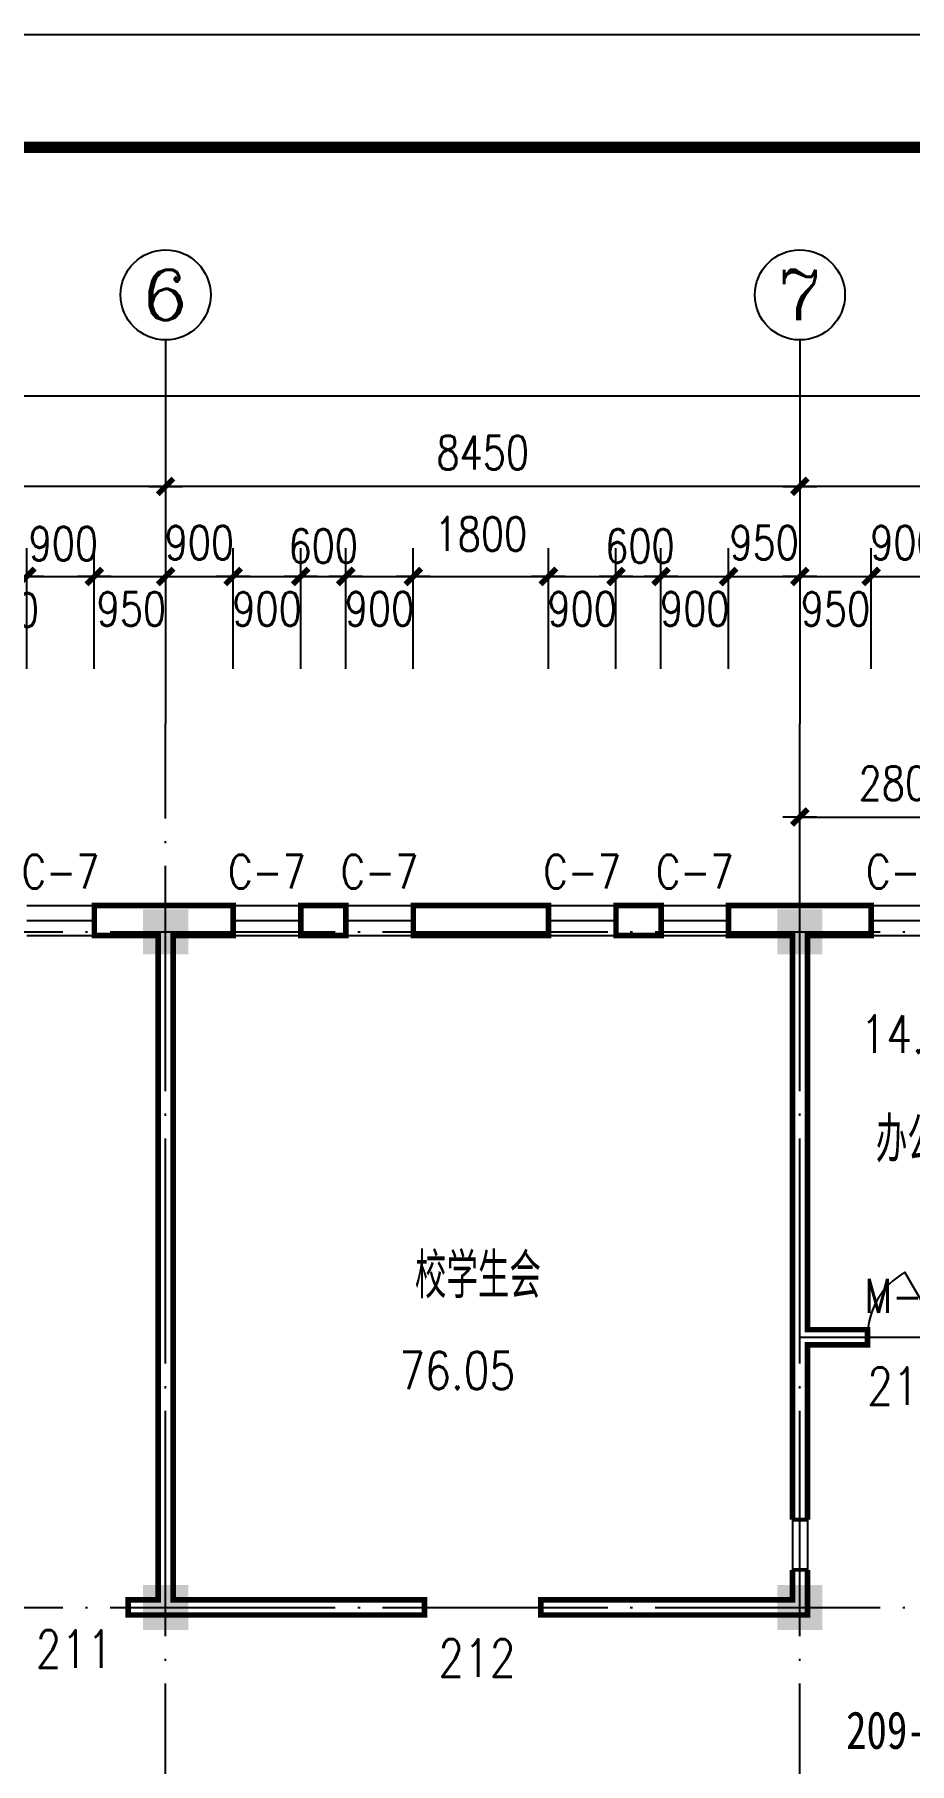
# Model space of a CAD drawing. Extents: x -55219 to 470149, y 494712 to 780039.
# Drawn here: x 142014 to 153670, y 659856 to 682881 of the extents above; entities that cross this region are included whole.
import ezdxf
from ezdxf.enums import TextEntityAlignment as Align

# ---------------------------------------------------------------- set-up
doc = ezdxf.new("R2010")
doc.units = 0
doc.header["$LTSCALE"] = 1500
doc.header["$MEASUREMENT"] = 0
doc.linetypes.add('DOTE', pattern=[2.42, 2, -0.2, 0.02, -0.2])
doc.layers.get('0').update_dxf_attribs({"linetype": 'CONTINUOUS'})
doc.layers.get('DEFPOINTS').update_dxf_attribs({"linetype": 'CONTINUOUS'})
for name, color, linetype in [('AXIS', 3, 'CONTINUOUS'), ('AXIS_TEXT', 7, 'CONTINUOUS'), ('COLUMN', 7, 'CONTINUOUS'), ('DOTE', 1, 'DOTE'), ('LVTRY', 6, 'CONTINUOUS'), ('PUB_DIM', 3, 'CONTINUOUS'), ('PUB_TEXT', 7, 'CONTINUOUS'), ('PUB_TITLE', 4, 'CONTINUOUS'), ('PUB_WALL', 255, 'CONTINUOUS'), ('WALL', 255, 'CONTINUOUS'), ('WINDOW', 2, 'CONTINUOUS'), ('WINDOW_TEXT', 7, 'CONTINUOUS')]:
    doc.layers.add(name, color=color, linetype=linetype)
doc.styles.add('_HZTXT', font='txt.shx', dxfattribs={"width": 0.8, "bigfont": 'hztxt.shx'})
doc.styles.add('_SIMPLEX', font='SIMPLEX.shx', dxfattribs={"width": 0.6})
doc.styles.add('COMPLEX', font='COMPLEX')
doc.styles.add('DIM_FONT', font='SIMPLEX.shx', dxfattribs={"width": 0.8})
doc.styles.add('SIMPLEX', font='SIMPLEX.SHX')
doc.dimstyles.new('AXIS150', dxfattribs={"dimscale": 1.5, "dimtxt": 300, "dimasz": 1, "dimexe": 250, "dimexo": 300, "dimgap": 150, "dimtad": 1, "dimdec": 0, "dimzin": 0, "dimdsep": 46, "dimtxsty": 'DIM_FONT', "dimblk": '_DIMX', "dimcen": 0.09, "dimse1": 1, "dimse2": 1, "dimclrt": 7, "dimadec": 0, "dimazin": 0, "dimtfac": 1, "dimtdec": 0, "dimtix": 1, "dimtmove": 2, "dimatfit": 3, "dimldrblk": '_DIMX', "dimfxl": 1, "dimtolj": 1, "dimtzin": 0, "dimarcsym": 0})
doc.dimstyles.new('DIMA150', dxfattribs={"dimscale": 1.5, "dimtxt": 300, "dimasz": 1, "dimexe": 250, "dimexo": 300, "dimgap": 150, "dimtad": 1, "dimdec": 0, "dimzin": 0, "dimdsep": 46, "dimtxsty": 'DIM_FONT', "dimblk": '_DIMX', "dimcen": 0.09, "dimse1": 1, "dimclrt": 7, "dimadec": 0, "dimazin": 0, "dimtfac": 1, "dimtdec": 0, "dimtix": 1, "dimtmove": 2, "dimatfit": 3, "dimldrblk": '_DIMX', "dimfxl": 1, "dimtolj": 1, "dimtzin": 0, "dimarcsym": 0})
doc.dimstyles.new('DIMB150', dxfattribs={"dimscale": 1.5, "dimtxt": 300, "dimasz": 1, "dimexe": 250, "dimexo": 300, "dimgap": 150, "dimtad": 1, "dimdec": 0, "dimzin": 0, "dimdsep": 46, "dimtxsty": 'DIM_FONT', "dimblk": '_DIMX', "dimcen": 0.09, "dimse2": 1, "dimclrt": 7, "dimadec": 0, "dimazin": 0, "dimtfac": 1, "dimtdec": 0, "dimtix": 1, "dimtmove": 2, "dimatfit": 3, "dimldrblk": '_DIMX', "dimfxl": 1, "dimtolj": 1, "dimtzin": 0, "dimarcsym": 0})
doc.dimstyles.new('DIMN150', dxfattribs={"dimscale": 1.5, "dimtxt": 300, "dimasz": 1, "dimexe": 250, "dimexo": 300, "dimgap": 150, "dimtad": 1, "dimdec": 0, "dimzin": 0, "dimdsep": 46, "dimtxsty": 'DIM_FONT', "dimblk": '_DIMX', "dimcen": 0.09, "dimclrt": 7, "dimadec": 0, "dimazin": 0, "dimtfac": 1, "dimtdec": 0, "dimtix": 1, "dimtmove": 2, "dimatfit": 3, "dimldrblk": '_DIMX', "dimfxl": 1, "dimtolj": 1, "dimtzin": 0, "dimarcsym": 0})

# ---------------------------------------------------------------- blocks, each defined once
blk = doc.blocks.new('_FZH')
blk.add_solid([(0.5, 0.5), (0.5, -0.5), (-0.5, 0.5), (-0.5, -0.5)])
blk = doc.blocks.new('_AXISO')
blk.add_circle((0, 0), 0.5)
at = {"layer": 'AXIS_TEXT', "style": 'COMPLEX', "width": 1.041667}
blk.add_attdef('A', text='', height=0.56, dxfattribs=at).set_placement((-0.25, -0.28), (0.25, -0.28), align=Align.FIT)
blk = doc.blocks.new('_DIMX')
blk.add_line((-150, 0), (150, 0))
at = {"const_width": 50}
blk.add_lwpolyline([(-70, -70), (70, 70)], dxfattribs=at)
blk = doc.blocks.new('*D67')
at = {"color": 0, "linetype": 'ByBlock'}
blk.add_line((152209, 676864), (143762, 676864), dxfattribs=at)
at = {"layer": 'DEFPOINTS', "color": 0, "linetype": 'ByBlock'}
for p in [(143760, 676864), (143760, 673708), (152210, 673708)]:
    blk.add_point(p, dxfattribs=at)
at = {"color": 0, "linetype": 'ByBlock', "xscale": 1.5, "yscale": 1.5, "zscale": 1.5, "rotation": 180}
blk.add_blockref('_DIMX', (143760, 676864), dxfattribs=at)
at = {"color": 0, "linetype": 'ByBlock', "xscale": 1.5, "yscale": 1.5, "zscale": 1.5}
blk.add_blockref('_DIMX', (152210, 676864), dxfattribs=at)
at = {"color": 7, "linetype": 'ByBlock', "insert": (147985, 677314), "char_height": 450, "attachment_point": 5, "style": 'DIM_FONT'}
blk.add_mtext('\\A1;8450', dxfattribs=at)
blk = doc.blocks.new('*D68')
at = {"color": 0, "linetype": 'ByBlock'}
blk.add_line((143759, 676864), (135312, 676864), dxfattribs=at)
at = {"layer": 'DEFPOINTS', "color": 0, "linetype": 'ByBlock'}
for p in [(135310, 676864), (135310, 673708), (143760, 673708)]:
    blk.add_point(p, dxfattribs=at)
at = {"color": 0, "linetype": 'ByBlock', "xscale": 1.5, "yscale": 1.5, "zscale": 1.5, "rotation": 180}
blk.add_blockref('_DIMX', (135310, 676864), dxfattribs=at)
at = {"color": 0, "linetype": 'ByBlock', "xscale": 1.5, "yscale": 1.5, "zscale": 1.5}
blk.add_blockref('_DIMX', (143760, 676864), dxfattribs=at)
at = {"color": 7, "linetype": 'ByBlock', "insert": (139535, 677314), "char_height": 450, "attachment_point": 5, "style": 'DIM_FONT'}
blk.add_mtext('\\A1;8450', dxfattribs=at)
blk = doc.blocks.new('*D75')
at = {"color": 0, "linetype": 'ByBlock'}
blk.add_line((161209, 676864), (152212, 676864), dxfattribs=at)
at = {"layer": 'DEFPOINTS', "color": 0, "linetype": 'ByBlock'}
for p in [(152210, 676864), (152210, 673708), (161210, 673708)]:
    blk.add_point(p, dxfattribs=at)
at = {"color": 0, "linetype": 'ByBlock', "xscale": 1.5, "yscale": 1.5, "zscale": 1.5, "rotation": 180}
blk.add_blockref('_DIMX', (152210, 676864), dxfattribs=at)
at = {"color": 0, "linetype": 'ByBlock', "xscale": 1.5, "yscale": 1.5, "zscale": 1.5}
blk.add_blockref('_DIMX', (161210, 676864), dxfattribs=at)
at = {"color": 7, "linetype": 'ByBlock', "insert": (156710, 677314), "char_height": 450, "attachment_point": 5, "style": 'DIM_FONT'}
blk.add_mtext('\\A1;9000', dxfattribs=at)
blk = doc.blocks.new('*D77')
at = {"color": 0, "linetype": 'ByBlock'}
for p, q in [((100110, 674434), (100110, 678439)), ((172610, 674434), (172610, 678439)), ((172609, 678064), (100112, 678064))]:
    blk.add_line(p, q, dxfattribs=at)
at = {"layer": 'DEFPOINTS', "color": 0, "linetype": 'ByBlock'}
for p in [(100110, 678064), (100110, 673984), (172610, 673984)]:
    blk.add_point(p, dxfattribs=at)
at = {"color": 0, "linetype": 'ByBlock', "xscale": 1.5, "yscale": 1.5, "zscale": 1.5, "rotation": 180}
blk.add_blockref('_DIMX', (100110, 678064), dxfattribs=at)
at = {"color": 0, "linetype": 'ByBlock', "xscale": 1.5, "yscale": 1.5, "zscale": 1.5}
blk.add_blockref('_DIMX', (172610, 678064), dxfattribs=at)
at = {"color": 7, "linetype": 'ByBlock', "insert": (136360, 678514), "char_height": 450, "attachment_point": 5, "style": 'DIM_FONT'}
blk.add_mtext('\\A1;72500', dxfattribs=at)
blk = doc.blocks.new('_DBLK')
blk.add_line((-0.5, 0), (0, -0.866))
blk.add_arc((-0.5, 0), 1, 300, 0)
at = {"layer": 'WINDOW_TEXT', "style": 'SIMPLEX', "flags": 9}
blk.add_attdef('A', text='', height=1, dxfattribs=at).set_placement((0, 1.5), align=Align.MIDDLE)
blk = doc.blocks.new('*D233')
at = {"color": 0, "linetype": 'ByBlock'}
for p, q in [((152210, 671798), (152210, 672835)), ((152212, 672460), (155009, 672460))]:
    blk.add_line(p, q, dxfattribs=at)
at = {"layer": 'DEFPOINTS', "color": 0, "linetype": 'ByBlock'}
for p in [(155010, 672460), (152210, 671348), (155010, 671348)]:
    blk.add_point(p, dxfattribs=at)
at = {"color": 0, "linetype": 'ByBlock', "xscale": 1.5, "yscale": 1.5, "zscale": 1.5, "rotation": 180}
blk.add_blockref('_DIMX', (152210, 672460), dxfattribs=at)
at = {"color": 0, "linetype": 'ByBlock', "xscale": 1.5, "yscale": 1.5, "zscale": 1.5}
blk.add_blockref('_DIMX', (155010, 672460), dxfattribs=at)
at = {"color": 7, "linetype": 'ByBlock', "insert": (153610, 672910), "char_height": 450, "attachment_point": 5, "style": 'DIM_FONT'}
blk.add_mtext('\\A1;2800', dxfattribs=at)
blk = doc.blocks.new('_WBLK')
for p, q in [((-0.5, 0.5), (0.5, 0.5)), ((-0.5, 0), (0.5, 0)), ((-0.5, -0.5), (0.5, -0.5))]:
    blk.add_line(p, q)
at = {"layer": 'WINDOW_TEXT', "style": 'SIMPLEX', "flags": 9}
blk.add_attdef('A', text='', height=1, dxfattribs=at).set_placement((0, 1.5), align=Align.MIDDLE)
blk = doc.blocks.new('*D544')
at = {"color": 0, "linetype": 'ByBlock'}
for p, q in [((141310, 674434), (141310, 676039)), ((141910, 674434), (141910, 676039)), ((141312, 675664), (141909, 675664))]:
    blk.add_line(p, q, dxfattribs=at)
at = {"layer": 'DEFPOINTS', "color": 0, "linetype": 'ByBlock'}
for p in [(141910, 675664), (141310, 673984), (141910, 673984)]:
    blk.add_point(p, dxfattribs=at)
at = {"color": 0, "linetype": 'ByBlock', "xscale": 1.5, "yscale": 1.5, "zscale": 1.5, "rotation": 180}
blk.add_blockref('_DIMX', (141310, 675664), dxfattribs=at)
at = {"color": 0, "linetype": 'ByBlock', "xscale": 1.5, "yscale": 1.5, "zscale": 1.5}
blk.add_blockref('_DIMX', (141910, 675664), dxfattribs=at)
at = {"color": 7, "linetype": 'ByBlock', "insert": (141610, 675218), "char_height": 450, "attachment_point": 5, "style": 'DIM_FONT'}
blk.add_mtext('\\A1;600', dxfattribs=at)
blk = doc.blocks.new('*D545')
at = {"color": 0, "linetype": 'ByBlock'}
for p, q in [((141910, 674434), (141910, 676039)), ((142810, 674434), (142810, 676039)), ((141912, 675664), (142809, 675664))]:
    blk.add_line(p, q, dxfattribs=at)
at = {"layer": 'DEFPOINTS', "color": 0, "linetype": 'ByBlock'}
for p in [(142810, 675664), (141910, 673984), (142810, 673984)]:
    blk.add_point(p, dxfattribs=at)
at = {"color": 0, "linetype": 'ByBlock', "xscale": 1.5, "yscale": 1.5, "zscale": 1.5, "rotation": 180}
blk.add_blockref('_DIMX', (141910, 675664), dxfattribs=at)
at = {"color": 0, "linetype": 'ByBlock', "xscale": 1.5, "yscale": 1.5, "zscale": 1.5}
blk.add_blockref('_DIMX', (142810, 675664), dxfattribs=at)
at = {"color": 7, "linetype": 'ByBlock', "insert": (142398, 676101), "char_height": 450, "attachment_point": 5, "style": 'DIM_FONT'}
blk.add_mtext('\\A1;900', dxfattribs=at)
blk = doc.blocks.new('*D546')
at = {"color": 0, "linetype": 'ByBlock'}
for p, q in [((142810, 674434), (142810, 676039)), ((142812, 675664), (143759, 675664))]:
    blk.add_line(p, q, dxfattribs=at)
at = {"layer": 'DEFPOINTS', "color": 0, "linetype": 'ByBlock'}
for p in [(143760, 675664), (142810, 673984), (143760, 673984)]:
    blk.add_point(p, dxfattribs=at)
at = {"color": 0, "linetype": 'ByBlock', "xscale": 1.5, "yscale": 1.5, "zscale": 1.5, "rotation": 180}
blk.add_blockref('_DIMX', (142810, 675664), dxfattribs=at)
at = {"color": 0, "linetype": 'ByBlock', "xscale": 1.5, "yscale": 1.5, "zscale": 1.5}
blk.add_blockref('_DIMX', (143760, 675664), dxfattribs=at)
at = {"color": 7, "linetype": 'ByBlock', "insert": (143304, 675232), "char_height": 450, "attachment_point": 5, "style": 'DIM_FONT'}
blk.add_mtext('\\A1;950', dxfattribs=at)
blk = doc.blocks.new('*D547')
at = {"color": 0, "linetype": 'ByBlock'}
for p, q in [((144660, 674434), (144660, 676039)), ((143759, 675664), (143757, 675664)), ((143760, 675664), (144660, 675664)), ((144662, 675664), (144663, 675664))]:
    blk.add_line(p, q, dxfattribs=at)
at = {"layer": 'DEFPOINTS', "color": 0, "linetype": 'ByBlock'}
for p in [(144660, 675664), (143760, 673984), (144660, 673984)]:
    blk.add_point(p, dxfattribs=at)
at = {"color": 0, "linetype": 'ByBlock', "xscale": 1.5, "yscale": 1.5, "zscale": 1.5}
blk.add_blockref('_DIMX', (143760, 675664), dxfattribs=at)
at = {"color": 0, "linetype": 'ByBlock', "xscale": 1.5, "yscale": 1.5, "zscale": 1.5, "rotation": 180}
blk.add_blockref('_DIMX', (144660, 675664), dxfattribs=at)
at = {"color": 7, "linetype": 'ByBlock', "insert": (144210, 676114), "char_height": 450, "attachment_point": 5, "style": 'DIM_FONT'}
blk.add_mtext('\\A1;900', dxfattribs=at)
blk = doc.blocks.new('*D548')
at = {"color": 0, "linetype": 'ByBlock'}
for p, q in [((144660, 674434), (144660, 676039)), ((145560, 674434), (145560, 676039)), ((144662, 675664), (145559, 675664))]:
    blk.add_line(p, q, dxfattribs=at)
at = {"layer": 'DEFPOINTS', "color": 0, "linetype": 'ByBlock'}
for p in [(145560, 675664), (144660, 673984), (145560, 673984)]:
    blk.add_point(p, dxfattribs=at)
at = {"color": 0, "linetype": 'ByBlock', "xscale": 1.5, "yscale": 1.5, "zscale": 1.5, "rotation": 180}
blk.add_blockref('_DIMX', (144660, 675664), dxfattribs=at)
at = {"color": 0, "linetype": 'ByBlock', "xscale": 1.5, "yscale": 1.5, "zscale": 1.5}
blk.add_blockref('_DIMX', (145560, 675664), dxfattribs=at)
at = {"color": 7, "linetype": 'ByBlock', "insert": (145110, 675232), "char_height": 450, "attachment_point": 5, "style": 'DIM_FONT'}
blk.add_mtext('\\A1;900', dxfattribs=at)
blk = doc.blocks.new('*D549')
at = {"color": 0, "linetype": 'ByBlock'}
for p, q in [((145560, 674434), (145560, 676039)), ((146160, 674434), (146160, 676039)), ((145562, 675664), (146159, 675664))]:
    blk.add_line(p, q, dxfattribs=at)
at = {"layer": 'DEFPOINTS', "color": 0, "linetype": 'ByBlock'}
for p in [(146160, 675664), (145560, 673984), (146160, 673984)]:
    blk.add_point(p, dxfattribs=at)
at = {"color": 0, "linetype": 'ByBlock', "xscale": 1.5, "yscale": 1.5, "zscale": 1.5, "rotation": 180}
blk.add_blockref('_DIMX', (145560, 675664), dxfattribs=at)
at = {"color": 0, "linetype": 'ByBlock', "xscale": 1.5, "yscale": 1.5, "zscale": 1.5}
blk.add_blockref('_DIMX', (146160, 675664), dxfattribs=at)
at = {"color": 7, "linetype": 'ByBlock', "insert": (145860, 676069), "char_height": 450, "attachment_point": 5, "style": 'DIM_FONT'}
blk.add_mtext('\\A1;600', dxfattribs=at)
blk = doc.blocks.new('*D550')
at = {"color": 0, "linetype": 'ByBlock'}
for p, q in [((146160, 674434), (146160, 676039)), ((147060, 674434), (147060, 676039)), ((146162, 675664), (147059, 675664))]:
    blk.add_line(p, q, dxfattribs=at)
at = {"layer": 'DEFPOINTS', "color": 0, "linetype": 'ByBlock'}
for p in [(147060, 675664), (146160, 673984), (147060, 673984)]:
    blk.add_point(p, dxfattribs=at)
at = {"color": 0, "linetype": 'ByBlock', "xscale": 1.5, "yscale": 1.5, "zscale": 1.5, "rotation": 180}
blk.add_blockref('_DIMX', (146160, 675664), dxfattribs=at)
at = {"color": 0, "linetype": 'ByBlock', "xscale": 1.5, "yscale": 1.5, "zscale": 1.5}
blk.add_blockref('_DIMX', (147060, 675664), dxfattribs=at)
at = {"color": 7, "linetype": 'ByBlock', "insert": (146610, 675234), "char_height": 450, "attachment_point": 5, "style": 'DIM_FONT'}
blk.add_mtext('\\A1;900', dxfattribs=at)
blk = doc.blocks.new('*D551')
at = {"color": 0, "linetype": 'ByBlock'}
for p, q in [((147060, 674434), (147060, 676039)), ((148860, 674434), (148860, 676039)), ((147062, 675664), (148859, 675664))]:
    blk.add_line(p, q, dxfattribs=at)
at = {"layer": 'DEFPOINTS', "color": 0, "linetype": 'ByBlock'}
for p in [(148860, 675664), (147060, 673984), (148860, 673984)]:
    blk.add_point(p, dxfattribs=at)
at = {"color": 0, "linetype": 'ByBlock', "xscale": 1.5, "yscale": 1.5, "zscale": 1.5, "rotation": 180}
blk.add_blockref('_DIMX', (147060, 675664), dxfattribs=at)
at = {"color": 0, "linetype": 'ByBlock', "xscale": 1.5, "yscale": 1.5, "zscale": 1.5}
blk.add_blockref('_DIMX', (148860, 675664), dxfattribs=at)
at = {"color": 7, "linetype": 'ByBlock', "insert": (147960, 676230), "char_height": 450, "attachment_point": 5, "style": 'DIM_FONT'}
blk.add_mtext('\\A1;1800', dxfattribs=at)
blk = doc.blocks.new('*D552')
at = {"color": 0, "linetype": 'ByBlock'}
for p, q in [((148860, 674434), (148860, 676039)), ((149760, 674434), (149760, 676039)), ((148862, 675664), (149759, 675664))]:
    blk.add_line(p, q, dxfattribs=at)
at = {"layer": 'DEFPOINTS', "color": 0, "linetype": 'ByBlock'}
for p in [(149760, 675664), (148860, 673984), (149760, 673984)]:
    blk.add_point(p, dxfattribs=at)
at = {"color": 0, "linetype": 'ByBlock', "xscale": 1.5, "yscale": 1.5, "zscale": 1.5, "rotation": 180}
blk.add_blockref('_DIMX', (148860, 675664), dxfattribs=at)
at = {"color": 0, "linetype": 'ByBlock', "xscale": 1.5, "yscale": 1.5, "zscale": 1.5}
blk.add_blockref('_DIMX', (149760, 675664), dxfattribs=at)
at = {"color": 7, "linetype": 'ByBlock', "insert": (149310, 675234), "char_height": 450, "attachment_point": 5, "style": 'DIM_FONT'}
blk.add_mtext('\\A1;900', dxfattribs=at)
blk = doc.blocks.new('*D553')
at = {"color": 0, "linetype": 'ByBlock'}
for p, q in [((149760, 674434), (149760, 676039)), ((150360, 674434), (150360, 676039)), ((149762, 675664), (150359, 675664))]:
    blk.add_line(p, q, dxfattribs=at)
at = {"layer": 'DEFPOINTS', "color": 0, "linetype": 'ByBlock'}
for p in [(150360, 675664), (149760, 673984), (150360, 673984)]:
    blk.add_point(p, dxfattribs=at)
at = {"color": 0, "linetype": 'ByBlock', "xscale": 1.5, "yscale": 1.5, "zscale": 1.5, "rotation": 180}
blk.add_blockref('_DIMX', (149760, 675664), dxfattribs=at)
at = {"color": 0, "linetype": 'ByBlock', "xscale": 1.5, "yscale": 1.5, "zscale": 1.5}
blk.add_blockref('_DIMX', (150360, 675664), dxfattribs=at)
at = {"color": 7, "linetype": 'ByBlock', "insert": (150079, 676069), "char_height": 450, "attachment_point": 5, "style": 'DIM_FONT'}
blk.add_mtext('\\A1;600', dxfattribs=at)
blk = doc.blocks.new('*D554')
at = {"color": 0, "linetype": 'ByBlock'}
for p, q in [((150360, 674434), (150360, 676039)), ((151260, 674434), (151260, 676039)), ((150362, 675664), (151259, 675664))]:
    blk.add_line(p, q, dxfattribs=at)
at = {"layer": 'DEFPOINTS', "color": 0, "linetype": 'ByBlock'}
for p in [(151260, 675664), (150360, 673984), (151260, 673984)]:
    blk.add_point(p, dxfattribs=at)
at = {"color": 0, "linetype": 'ByBlock', "xscale": 1.5, "yscale": 1.5, "zscale": 1.5, "rotation": 180}
blk.add_blockref('_DIMX', (150360, 675664), dxfattribs=at)
at = {"color": 0, "linetype": 'ByBlock', "xscale": 1.5, "yscale": 1.5, "zscale": 1.5}
blk.add_blockref('_DIMX', (151260, 675664), dxfattribs=at)
at = {"color": 7, "linetype": 'ByBlock', "insert": (150810, 675234), "char_height": 450, "attachment_point": 5, "style": 'DIM_FONT'}
blk.add_mtext('\\A1;900', dxfattribs=at)
blk = doc.blocks.new('*D555')
at = {"color": 0, "linetype": 'ByBlock'}
for p, q in [((151260, 674434), (151260, 676039)), ((151259, 675664), (151257, 675664)), ((151260, 675664), (152210, 675664)), ((152212, 675664), (152213, 675664))]:
    blk.add_line(p, q, dxfattribs=at)
at = {"layer": 'DEFPOINTS', "color": 0, "linetype": 'ByBlock'}
for p in [(152210, 675664), (151260, 673984), (152210, 673984)]:
    blk.add_point(p, dxfattribs=at)
at = {"color": 0, "linetype": 'ByBlock', "xscale": 1.5, "yscale": 1.5, "zscale": 1.5}
blk.add_blockref('_DIMX', (151260, 675664), dxfattribs=at)
at = {"color": 0, "linetype": 'ByBlock', "xscale": 1.5, "yscale": 1.5, "zscale": 1.5, "rotation": 180}
blk.add_blockref('_DIMX', (152210, 675664), dxfattribs=at)
at = {"color": 7, "linetype": 'ByBlock', "insert": (151735, 676114), "char_height": 450, "attachment_point": 5, "style": 'DIM_FONT'}
blk.add_mtext('\\A1;950', dxfattribs=at)
blk = doc.blocks.new('*D556')
at = {"color": 0, "linetype": 'ByBlock'}
for p, q in [((153160, 674434), (153160, 676039)), ((152212, 675664), (153159, 675664))]:
    blk.add_line(p, q, dxfattribs=at)
at = {"layer": 'DEFPOINTS', "color": 0, "linetype": 'ByBlock'}
for p in [(153160, 675664), (152210, 673984), (153160, 673984)]:
    blk.add_point(p, dxfattribs=at)
at = {"color": 0, "linetype": 'ByBlock', "xscale": 1.5, "yscale": 1.5, "zscale": 1.5, "rotation": 180}
blk.add_blockref('_DIMX', (152210, 675664), dxfattribs=at)
at = {"color": 0, "linetype": 'ByBlock', "xscale": 1.5, "yscale": 1.5, "zscale": 1.5}
blk.add_blockref('_DIMX', (153160, 675664), dxfattribs=at)
at = {"color": 7, "linetype": 'ByBlock', "insert": (152685, 675232), "char_height": 450, "attachment_point": 5, "style": 'DIM_FONT'}
blk.add_mtext('\\A1;950', dxfattribs=at)
blk = doc.blocks.new('*D557')
at = {"color": 0, "linetype": 'ByBlock'}
for p, q in [((153160, 674434), (153160, 676039)), ((154060, 674434), (154060, 676039)), ((153159, 675664), (153157, 675664)), ((153160, 675664), (154060, 675664)), ((154062, 675664), (154063, 675664))]:
    blk.add_line(p, q, dxfattribs=at)
at = {"layer": 'DEFPOINTS', "color": 0, "linetype": 'ByBlock'}
for p in [(154060, 675664), (153160, 673984), (154060, 673984)]:
    blk.add_point(p, dxfattribs=at)
at = {"color": 0, "linetype": 'ByBlock', "xscale": 1.5, "yscale": 1.5, "zscale": 1.5}
blk.add_blockref('_DIMX', (153160, 675664), dxfattribs=at)
at = {"color": 0, "linetype": 'ByBlock', "xscale": 1.5, "yscale": 1.5, "zscale": 1.5, "rotation": 180}
blk.add_blockref('_DIMX', (154060, 675664), dxfattribs=at)
at = {"color": 7, "linetype": 'ByBlock', "insert": (153610, 676114), "char_height": 450, "attachment_point": 5, "style": 'DIM_FONT'}
blk.add_mtext('\\A1;900', dxfattribs=at)

msp = doc.modelspace()

# ---------------------------------------------------------------- linework, layer by layer
at = {"layer": 'AXIS'}
for p, q in [((143760.5, 678814.1), (143760.5, 673707.7)), ((152210.5, 678814.1), (152210.5, 673707.7))]:
    msp.add_line(p, q, dxfattribs=at)
at = {"layer": 'DOTE'}
for p, q in [((143760.5, 603471), (143760.5, 673707.7)), ((152210.5, 603471), (152210.5, 673707.7)), ((99460.5, 670932.9), (171810.5, 670932.9)), ((152210.5, 665532.9), (157910.5, 665532.9)), ((99460.5, 661932.9), (180472.7, 661932.9))]:
    msp.add_line(p, q, dxfattribs=at)
at = {"layer": 'LVTRY'}
msp.add_line((152310.5, 663102.9), (152310.5, 662432.9), dxfattribs=at)
at = {"layer": 'LVTRY', "const_width": 50}
for points in [[(152310.5, 663102.9), (152110.5, 663102.9)], [(152110.5, 662432.9), (152310.5, 662432.9)]]:
    msp.add_lwpolyline(points, dxfattribs=at)
at = {"layer": 'PUB_TITLE'}
msp.add_lwpolyline([(78169.5, 593781.4), (78169.5, 682881.4), (204319.5, 682881.4), (204319.5, 593781.4)], close=True, dxfattribs=at)
at = {"layer": 'PUB_TITLE', "const_width": 150}
msp.add_lwpolyline([(81919.5, 595281.4), (202819.5, 595281.4), (202819.5, 681381.4), (81919.5, 681381.4)], close=True, dxfattribs=at)
at = {"layer": 'PUB_WALL', "const_width": 75}
for points in [[(144660.5, 670882.9), (143860.5, 670882.9), (143860.5, 662032.9), (147210.5, 662032.9), (147210.5, 661832.9), (143260.5, 661832.9), (143260.5, 662032.9), (143660.5, 662032.9), (143660.5, 670882.9), (142810.5, 670882.9), (142810.5, 671282.9), (144660.5, 671282.9), (144660.5, 670882.9)], [(144660.5, 670882.9), (143860.5, 670882.9), (143860.5, 662032.9), (147210.5, 662032.9), (147210.5, 661832.9), (143260.5, 661832.9), (143260.5, 662032.9), (143660.5, 662032.9), (143660.5, 670882.9), (142810.5, 670882.9), (142810.5, 671282.9), (144660.5, 671282.9), (144660.5, 670882.9)], [(147060.5, 671282.9), (148860.5, 671282.9), (148860.5, 670882.9), (147060.5, 670882.9), (147060.5, 671282.9)], [(147060.5, 671282.9), (148860.5, 671282.9), (148860.5, 670882.9), (147060.5, 670882.9), (147060.5, 671282.9)], [(152310.5, 663102.9), (152310.5, 665432.9), (153110.5, 665432.9), (153110.5, 665632.9), (152310.5, 665632.9), (152310.5, 670882.9), (153160.5, 670882.9), (153160.5, 671282.9), (151260.5, 671282.9), (151260.5, 670882.9), (152110.5, 670882.9), (152110.5, 663102.9)], [(152310.5, 663102.9), (152310.5, 665432.9), (153110.5, 665432.9), (153110.5, 665632.9), (152310.5, 665632.9), (152310.5, 670882.9), (153160.5, 670882.9), (153160.5, 671282.9), (151260.5, 671282.9), (151260.5, 670882.9), (152110.5, 670882.9), (152110.5, 663102.9)], [(152110.5, 662432.9), (152110.5, 662032.9), (148760.5, 662032.9), (148760.5, 661832.9), (152310.5, 661832.9), (152310.5, 662432.9)], [(152110.5, 662432.9), (152110.5, 662032.9), (148760.5, 662032.9), (148760.5, 661832.9), (152310.5, 661832.9), (152310.5, 662432.9)]]:
    msp.add_lwpolyline(points, dxfattribs=at)
for points in [[(145560.5, 671282.9), (146160.5, 671282.9), (146160.5, 670882.9), (145560.5, 670882.9)], [(145560.5, 670882.9), (145560.5, 671282.9), (146160.5, 671282.9), (146160.5, 670882.9)], [(149760.5, 671282.9), (150360.5, 671282.9), (150360.5, 670882.9), (149760.5, 670882.9)], [(149760.5, 670882.9), (149760.5, 671282.9), (150360.5, 671282.9), (150360.5, 670882.9)]]:
    msp.add_lwpolyline(points, close=True, dxfattribs=at)
at = {"layer": 'WALL'}
for p, q in [((142810.5, 671282.9), (144660.5, 671282.9)), ((142810.5, 671282.9), (142810.5, 670882.9)), ((144660.5, 671282.9), (144660.5, 670882.9)), ((145560.5, 671282.9), (146160.5, 671282.9)), ((145560.5, 671282.9), (145560.5, 670882.9)), ((146160.5, 671282.9), (146160.5, 670882.9)), ((147060.5, 671282.9), (148860.5, 671282.9)), ((147060.5, 671282.9), (147060.5, 670882.9)), ((148860.5, 671282.9), (148860.5, 670882.9)), ((149760.5, 671282.9), (150360.5, 671282.9)), ((149760.5, 671282.9), (149760.5, 670882.9)), ((150360.5, 671282.9), (150360.5, 670882.9)), ((151260.5, 671282.9), (153160.5, 671282.9)), ((151260.5, 671282.9), (151260.5, 670882.9)), ((153160.5, 671282.9), (153160.5, 670882.9)), ((142810.5, 670882.9), (143660.5, 670882.9)), ((143660.5, 670882.9), (143660.5, 662032.9)), ((143860.5, 670882.9), (143860.5, 662032.9)), ((143860.5, 670882.9), (144660.5, 670882.9)), ((145560.5, 670882.9), (146160.5, 670882.9)), ((147060.5, 670882.9), (148860.5, 670882.9)), ((149760.5, 670882.9), (150360.5, 670882.9)), ((151260.5, 670882.9), (152110.5, 670882.9)), ((152110.5, 670882.9), (152110.5, 662032.9)), ((152310.5, 670882.9), (152310.5, 665632.9)), ((152310.5, 670882.9), (153160.5, 670882.9)), ((152310.5, 665632.9), (153110.5, 665632.9)), ((153110.5, 665632.9), (153110.5, 665432.9)), ((152310.5, 665432.9), (152310.5, 663102.9)), ((153110.5, 665432.9), (152310.5, 665432.9)), ((152310.5, 662432.9), (152310.5, 661832.9)), ((143660.5, 662032.9), (143260.5, 662032.9)), ((143260.5, 662032.9), (143260.5, 661832.9)), ((143860.5, 662032.9), (147210.5, 662032.9)), ((147210.5, 662032.9), (147210.5, 661832.9)), ((148760.5, 662032.9), (148760.5, 661832.9)), ((148760.5, 662032.9), (152110.5, 662032.9)), ((147210.5, 661832.9), (143260.5, 661832.9)), ((152310.5, 661832.9), (148760.5, 661832.9))]:
    msp.add_line(p, q, dxfattribs=at)

# ---------------------------------------------------------------- block references
at = {"layer": 'AXIS'}
ref = msp.add_blockref('_AXISO', (143760.5, 679414.1), dxfattribs=dict(at, xscale=1200, yscale=1200, zscale=1200))
ref.add_attrib('A', '6', dxfattribs={"layer": 'AXIS_TEXT', "height": 672, "style": 'COMPLEX', "width": 1.339286}).set_placement((143460.5, 679078.1), (144060.5, 679078.1), align=Align.FIT)
ref = msp.add_blockref('_AXISO', (152210.5, 679414.1), dxfattribs=dict(at, xscale=1200, yscale=1200, zscale=1200))
ref.add_attrib('A', '7', dxfattribs={"layer": 'AXIS_TEXT', "height": 672, "style": 'COMPLEX', "width": 1.339286}).set_placement((151910.5, 679078.1), (152510.5, 679078.1), align=Align.FIT)
at = {"layer": 'COLUMN', "xscale": 600, "yscale": 600, "zscale": 600}
for p in [(143760.5, 670932.9), (152210.5, 670932.9), (143760.5, 661932.9), (152210.5, 661932.9)]:
    msp.add_blockref('_FZH', p, dxfattribs=at)
at = {"layer": 'WINDOW'}
ref = msp.add_blockref('_WBLK', (142360.5, 671082.9), dxfattribs=dict(at, xscale=900, yscale=399.9999999998836, zscale=900))
ref.add_attrib('A', 'C-7', dxfattribs={"layer": 'WINDOW_TEXT', "height": 450, "style": '_SIMPLEX', "width": 0.8, "flags": 8}).set_placement((142360.5, 671732.9), align=Align.MIDDLE)
ref = msp.add_blockref('_WBLK', (145110.5, 671082.9), dxfattribs=dict(at, xscale=900, yscale=399.9999999998253, zscale=900))
ref.add_attrib('A', 'C-7', dxfattribs={"layer": 'WINDOW_TEXT', "height": 450, "style": '_SIMPLEX', "width": 0.8, "flags": 8}).set_placement((145110.5, 671732.9), align=Align.MIDDLE)
ref = msp.add_blockref('_WBLK', (146610.5, 671082.9), dxfattribs=dict(at, xscale=900, yscale=399.9999999999417, zscale=900))
ref.add_attrib('A', 'C-7', dxfattribs={"layer": 'WINDOW_TEXT', "height": 450, "style": '_SIMPLEX', "width": 0.8, "flags": 8}).set_placement((146610.5, 671732.9), align=Align.MIDDLE)
ref = msp.add_blockref('_WBLK', (149310.5, 671082.9), dxfattribs=dict(at, xscale=900, yscale=399.9999999998836, zscale=900))
ref.add_attrib('A', 'C-7', dxfattribs={"layer": 'WINDOW_TEXT', "height": 450, "style": '_SIMPLEX', "width": 0.8, "flags": 8}).set_placement((149310.5, 671732.9), align=Align.MIDDLE)
ref = msp.add_blockref('_WBLK', (150810.5, 671082.9), dxfattribs=dict(at, xscale=900, yscale=399.9999999999417, zscale=900))
ref.add_attrib('A', 'C-7', dxfattribs={"layer": 'WINDOW_TEXT', "height": 450, "style": '_SIMPLEX', "width": 0.8, "flags": 8}).set_placement((150810.5, 671732.9), align=Align.MIDDLE)
ref = msp.add_blockref('_WBLK', (153610.5, 671082.9), dxfattribs=dict(at, xscale=900, yscale=399.9999999999417, zscale=900))
ref.add_attrib('A', 'C-7', dxfattribs={"layer": 'WINDOW_TEXT', "height": 450, "style": '_SIMPLEX', "width": 0.8, "flags": 8}).set_placement((153610.5, 671732.9), align=Align.MIDDLE)
ref = msp.add_blockref('_DBLK', (153610.5, 665532.9), dxfattribs=dict(at, xscale=1000, yscale=1000, zscale=1000, rotation=180))
ref.add_attrib('A', 'M-6', dxfattribs={"layer": 'WINDOW_TEXT', "height": 450, "style": '_SIMPLEX', "width": 0.8, "flags": 8}).set_placement((153610.5, 666082.9), align=Align.MIDDLE)

# ---------------------------------------------------------------- texts
at = {"layer": 'LVTRY', "color": 0, "char_height": 500, "attachment_point": 1, "style": 'DIM_FONT'}
for s, insert, width in [('14.25', (153018.1, 669818.4), 1294.158), ('76.05', (146875.2, 665338.4), 1750.919), ('{\\C1;213}', (153107.4, 665130.6), 1640.37), ('{\\C1;211}', (142028.5, 661629.2), 1640.37), ('{\\C1;212}', (147393.3, 661509.9), 1640.37), ('{\\Ftxt|c0;\\C1;209-2}', (152825.5, 660549.7), 1686.575)]:
    msp.add_mtext(s, dxfattribs=dict(at, insert=insert, width=width))
at = {"layer": 'PUB_TEXT', "style": '_HZTXT', "width": 0.7}
for s, p in [('办公', (153221.5, 667864)), ('校学生会', (147080.7, 666051.7))]:
    msp.add_text(s, height=600, dxfattribs=at).set_placement(p)

# ---------------------------------------------------------------- dimensions: what is measured, and where the dimension line sits
at = {"layer": 'AXIS'}
for base, p1, p2, picture, middle in [((135310.5, 676864.1), (143760.5, 673707.7), (135310.5, 673707.7), '*D68', (139535.5, 677314.1)), ((143760.5, 676864.1), (152210.5, 673707.7), (143760.5, 673707.7), '*D67', (147985.5, 677314.1)), ((152210.5, 676864.1), (161210.5, 673707.7), (152210.5, 673707.7), '*D75', (156710.5, 677314.1))]:
    dim = msp.add_linear_dim(base=base, p1=p1, p2=p2, dimstyle='AXIS150', dxfattribs=at)
    dim.commit()
    dim.dimension.update_dxf_attribs({"geometry": picture, "text_midpoint": middle})
at = {"layer": 'PUB_DIM'}
for p1, p2, distance, dimstyle, picture, middle in [((172610.3, 673984.1), (100110.5, 673984.1), -4080, 'DIMN150', '*D77', (136360.4, 678514.1)), ((143760.5, 673984.1), (144660.5, 673984.1), 1680, 'DIMA150', '*D547', (144210.5, 676114.1)), ((151260.5, 673984.1), (152210.5, 673984.1), 1680, 'DIMB150', '*D555', (151735.5, 676114.1)), ((153160.5, 673984.1), (154060.5, 673984.1), 1680, 'DIMN150', '*D557', (153610.5, 676114.1))]:
    dim = msp.add_aligned_dim(p1=p1, p2=p2, distance=distance, dimstyle=dimstyle, dxfattribs=at)
    dim.commit()
    dim.dimension.update_dxf_attribs({"geometry": picture, "text_midpoint": middle})
for base, p1, p2, angle, dimstyle, picture, middle in [((148860.5, 675664.1), (147060.5, 673984.1), (148860.5, 673984.1), 360, 'DIMN150', '*D551', (147960.5, 676230.2)), ((142810.5, 675664.1), (141910.5, 673984.1), (142810.5, 673984.1), 360, 'DIMN150', '*D545', (142398, 676101.4)), ((146160.5, 675664.1), (145560.5, 673984.1), (146160.5, 673984.1), 0, 'DIMN150', '*D549', (145860.5, 676068.7)), ((150360.5, 675664.1), (149760.5, 673984.1), (150360.5, 673984.1), 0, 'DIMN150', '*D553', (150079.2, 676068.7)), ((141910.5, 675664.1), (141310.5, 673984.1), (141910.5, 673984.1), 0, 'DIMN150', '*D544', (141610.5, 675218)), ((143760.5, 675664.1), (142810.5, 673984.1), (143760.5, 673984.1), 0, 'DIMB150', '*D546', (143304.2, 675232.1)), ((145560.5, 675664.1), (144660.5, 673984.1), (145560.5, 673984.1), 0, 'DIMN150', '*D548', (145110.5, 675232.1)), ((147060.5, 675664.1), (146160.5, 673984.1), (147060.5, 673984.1), 0, 'DIMN150', '*D550', (146610.5, 675234.4)), ((149760.5, 675664.1), (148860.5, 673984.1), (149760.5, 673984.1), 0, 'DIMN150', '*D552', (149310.5, 675234.4)), ((151260.5, 675664.1), (150360.5, 673984.1), (151260.5, 673984.1), 360, 'DIMN150', '*D554', (150810.5, 675234.4)), ((153160.5, 675664.1), (152210.5, 673984.1), (153160.5, 673984.1), 0, 'DIMA150', '*D556', (152685.5, 675232.1))]:
    dim = msp.add_linear_dim(base=base, p1=p1, p2=p2, angle=angle, dimstyle=dimstyle, dxfattribs=at)
    dim.commit()
    dim.dimension.update_dxf_attribs({"geometry": picture, "text_midpoint": middle, "dimtype": 161})
dim = msp.add_linear_dim(base=(155010.5, 672460.4), p1=(152210.5, 671347.8), p2=(155010.5, 671347.8), dimstyle='DIMB150', dxfattribs=at)
dim.commit()
dim.dimension.update_dxf_attribs({"geometry": '*D233', "text_midpoint": (153610.5, 672910.4)})

doc.saveas('drawing.dxf')
